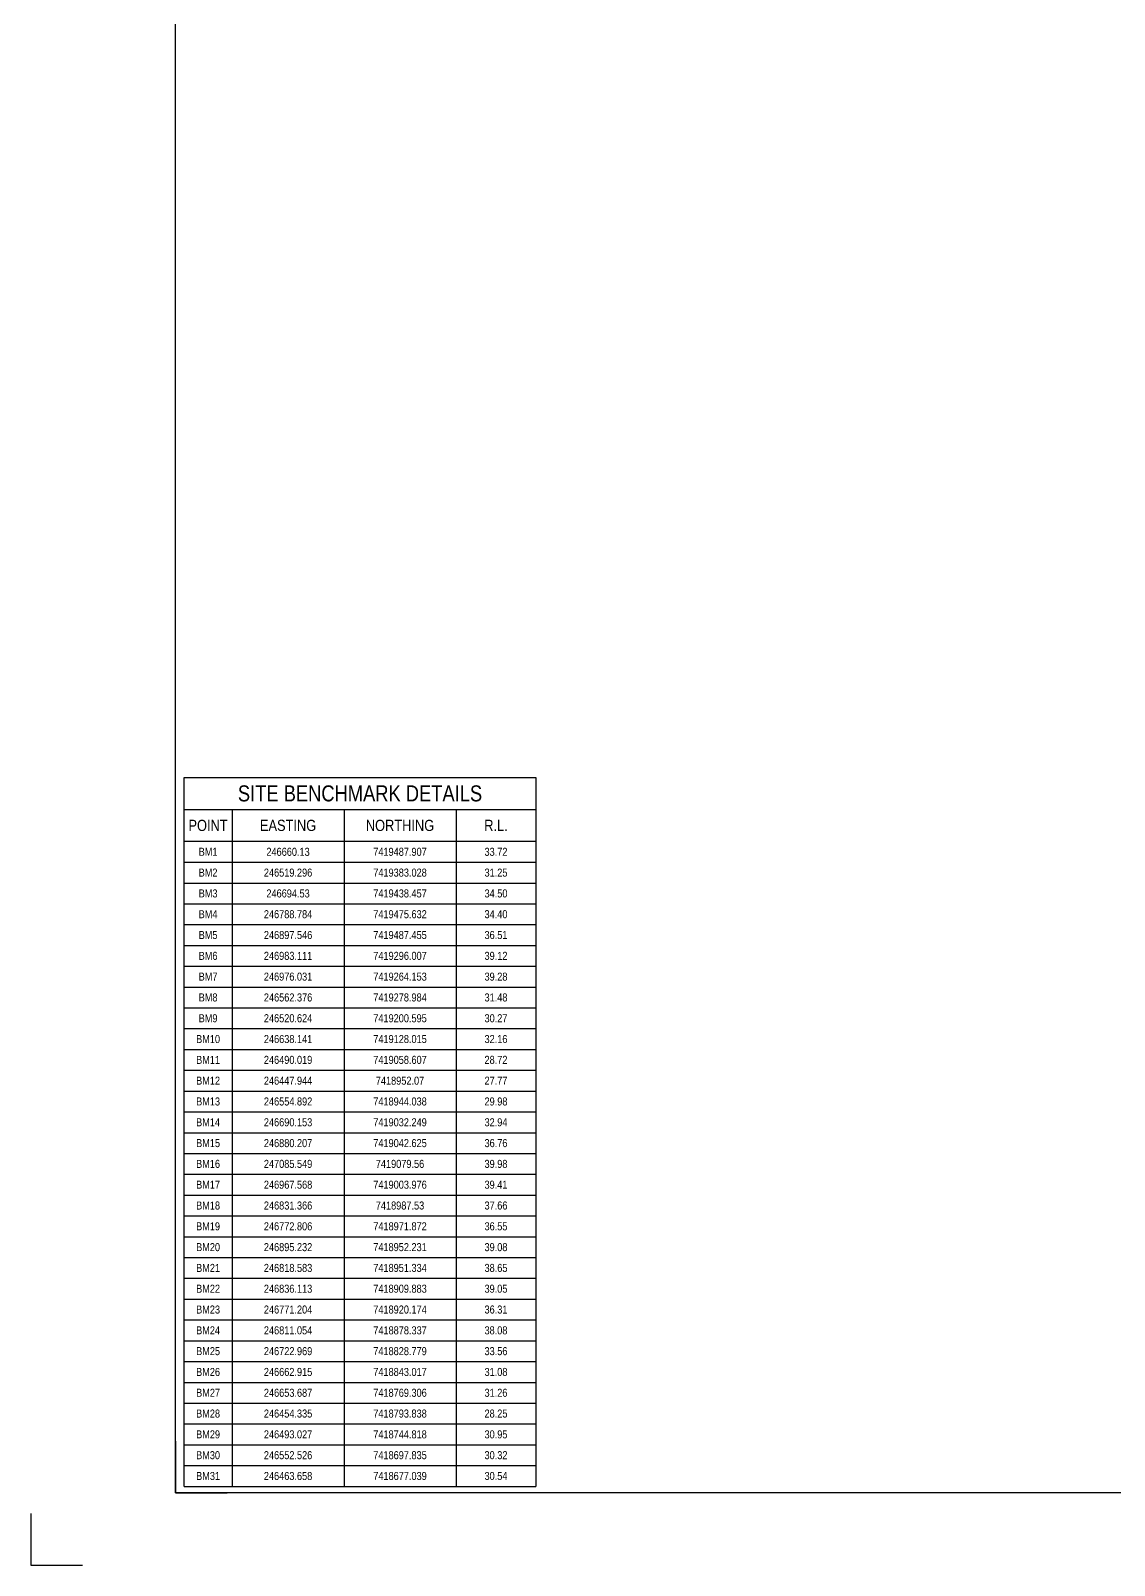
# Model space of a CAD drawing. Header units: metres. Extents: x 246075 to 247503, y 7418632 to 7419642.
# Drawn here: x 246075 to 246431, y 7418632 to 7419136 of the extents above; entities that cross this region are included whole.
import ezdxf
from ezdxf.enums import TextEntityAlignment as Align

# ---------------------------------------------------------------- set-up
doc = ezdxf.new("R2010")
doc.units = ezdxf.units.M
for name, color, linetype in [('EX-BENCHMARK', 7, 'Continuous'), ('EX-FEATURE', 7, 'Continuous'), ('EX-TITLEBLOCK', 7, 'Continuous')]:
    doc.layers.add(name, color=color, linetype=linetype)
doc.styles.add('BOLD', font='ARIALN.TTF')

# ---------------------------------------------------------------- blocks, each defined once
blk = doc.blocks.new('A1-TITLE-SC')
at = {"layer": 'EX-TITLEBLOCK', "color": 2}
for p, q in [((28, 24), (28, 14)), ((28, 14), (38, 14))]:
    blk.add_line(p, q, dxfattribs=at)
at = {"layer": 'EX-TITLEBLOCK'}
for p, q in [((0, 10), (0, 0)), ((0, 0), (10, 0))]:
    blk.add_line(p, q, dxfattribs=at)
at = {"layer": 'EX-TITLEBLOCK', "color": 2, "flags": 128}
blk.add_lwpolyline([(28, 14), (28, 580), (828, 580), (828, 14)], close=True, dxfattribs=at)

msp = doc.modelspace()

# ---------------------------------------------------------------- linework, layer by layer
at = {"layer": 'EX-BENCHMARK', "color": 7}
for p, q in [((246125.17, 7418890.88), (246240.87, 7418890.88)), ((246125.17, 7418657.91), (246125.17, 7418890.88)), ((246240.87, 7418890.88), (246240.87, 7418657.91)), ((246125.17, 7418880.36), (246240.87, 7418880.36)), ((246140.95, 7418880.36), (246140.95, 7418657.91)), ((246177.76, 7418880.36), (246177.76, 7418657.91)), ((246214.58, 7418880.36), (246214.58, 7418657.91)), ((246240.87, 7418869.85), (246125.17, 7418869.85)), ((246125.17, 7418863.01), (246240.87, 7418863.01)), ((246125.17, 7418856.17), (246240.87, 7418856.17)), ((246125.17, 7418849.34), (246240.87, 7418849.34)), ((246125.17, 7418842.5), (246240.87, 7418842.5)), ((246125.17, 7418835.66), (246240.87, 7418835.66)), ((246125.17, 7418828.83), (246240.87, 7418828.83)), ((246125.17, 7418821.99), (246240.87, 7418821.99)), ((246125.17, 7418815.15), (246240.87, 7418815.15)), ((246125.17, 7418808.32), (246240.87, 7418808.32)), ((246125.17, 7418801.48), (246240.87, 7418801.48)), ((246125.17, 7418794.64), (246240.87, 7418794.64)), ((246125.17, 7418787.81), (246240.87, 7418787.81)), ((246125.17, 7418780.97), (246240.87, 7418780.97)), ((246125.17, 7418774.13), (246240.87, 7418774.13)), ((246125.17, 7418767.3), (246240.87, 7418767.3)), ((246125.17, 7418760.46), (246240.87, 7418760.46)), ((246125.17, 7418753.62), (246240.87, 7418753.62)), ((246125.17, 7418746.79), (246240.87, 7418746.79)), ((246125.17, 7418739.95), (246240.87, 7418739.95)), ((246125.17, 7418733.11), (246240.87, 7418733.11)), ((246125.17, 7418726.28), (246240.87, 7418726.28)), ((246125.17, 7418719.44), (246240.87, 7418719.44)), ((246125.17, 7418712.6), (246240.87, 7418712.6)), ((246125.17, 7418705.77), (246240.87, 7418705.77)), ((246125.17, 7418698.93), (246240.87, 7418698.93)), ((246125.17, 7418692.09), (246240.87, 7418692.09)), ((246125.17, 7418685.26), (246240.87, 7418685.26)), ((246125.17, 7418678.42), (246240.87, 7418678.42)), ((246125.17, 7418671.58), (246240.87, 7418671.58)), ((246125.17, 7418664.75), (246240.87, 7418664.75)), ((246125.17, 7418657.91), (246240.87, 7418657.91))]:
    msp.add_line(p, q, dxfattribs=at)

# ---------------------------------------------------------------- block references
at = {"layer": 'EX-FEATURE', "xscale": 1.700115417462983, "yscale": 1.700118539193977, "zscale": 1.700115272608143}
msp.add_blockref('A1-TITLE-SC', (246074.74, 7418631.97), dxfattribs=at)

# ---------------------------------------------------------------- texts
at = {"layer": 'EX-BENCHMARK', "color": 7, "style": 'BOLD'}
for s, height, p in [('SITE BENCHMARK DETAILS', 5.2589, (246183.02, 7418885.62)), ('POINT', 3.681, (246133.06, 7418875.1)), ('EASTING', 3.681, (246159.36, 7418875.1)), ('NORTHING', 3.681, (246196.17, 7418875.1)), ('R.L.', 3.681, (246227.72, 7418875.1)), ('BM1', 2.629, (246133.06, 7418866.43)), ('246660.13', 2.629, (246159.36, 7418866.43)), ('7419487.907', 2.6295, (246196.17, 7418866.43)), ('33.72', 2.629, (246227.72, 7418866.43)), ('BM2', 2.629, (246133.06, 7418859.59)), ('246519.296', 2.629, (246159.36, 7418859.59)), ('7419383.028', 2.6295, (246196.17, 7418859.59)), ('31.25', 2.629, (246227.72, 7418859.59)), ('BM3', 2.629, (246133.06, 7418852.75)), ('246694.53', 2.629, (246159.36, 7418852.75)), ('7419438.457', 2.6295, (246196.17, 7418852.75)), ('34.50', 2.629, (246227.72, 7418852.75)), ('BM4', 2.629, (246133.06, 7418845.92)), ('246788.784', 2.629, (246159.36, 7418845.92)), ('7419475.632', 2.6295, (246196.17, 7418845.92)), ('34.40', 2.629, (246227.72, 7418845.92)), ('BM5', 2.629, (246133.06, 7418839.08)), ('246897.546', 2.629, (246159.36, 7418839.08)), ('7419487.455', 2.6295, (246196.17, 7418839.08)), ('36.51', 2.629, (246227.72, 7418839.08)), ('BM6', 2.629, (246133.06, 7418832.24)), ('246983.111', 2.629, (246159.36, 7418832.24)), ('7419296.007', 2.6295, (246196.17, 7418832.24)), ('39.12', 2.629, (246227.72, 7418832.24)), ('BM7', 2.629, (246133.06, 7418825.41)), ('246976.031', 2.629, (246159.36, 7418825.41)), ('7419264.153', 2.6295, (246196.17, 7418825.41)), ('39.28', 2.629, (246227.72, 7418825.41)), ('BM8', 2.629, (246133.06, 7418818.57)), ('246562.376', 2.629, (246159.36, 7418818.57)), ('7419278.984', 2.6295, (246196.17, 7418818.57)), ('31.48', 2.629, (246227.72, 7418818.57)), ('BM9', 2.629, (246133.06, 7418811.73)), ('246520.624', 2.629, (246159.36, 7418811.73)), ('7419200.595', 2.6295, (246196.17, 7418811.73)), ('30.27', 2.629, (246227.72, 7418811.73)), ('BM10', 2.629, (246133.06, 7418804.9)), ('246638.141', 2.629, (246159.36, 7418804.9)), ('7419128.015', 2.6295, (246196.17, 7418804.9)), ('32.16', 2.629, (246227.72, 7418804.9)), ('BM11', 2.629, (246133.06, 7418798.06)), ('246490.019', 2.629, (246159.36, 7418798.06)), ('7419058.607', 2.6295, (246196.17, 7418798.06)), ('28.72', 2.629, (246227.72, 7418798.06)), ('BM12', 2.629, (246133.06, 7418791.22)), ('246447.944', 2.629, (246159.36, 7418791.22)), ('7418952.07', 2.629, (246196.17, 7418791.22)), ('27.77', 2.629, (246227.72, 7418791.22)), ('BM13', 2.629, (246133.06, 7418784.39)), ('246554.892', 2.629, (246159.36, 7418784.39)), ('7418944.038', 2.6295, (246196.17, 7418784.39)), ('29.98', 2.629, (246227.72, 7418784.39)), ('BM14', 2.629, (246133.06, 7418777.55)), ('246690.153', 2.629, (246159.36, 7418777.55)), ('7419032.249', 2.6295, (246196.17, 7418777.55)), ('32.94', 2.629, (246227.72, 7418777.55)), ('246880.207', 2.629, (246159.36, 7418770.71)), ('7419042.625', 2.6295, (246196.17, 7418770.71)), ('36.76', 2.629, (246227.72, 7418770.71)), ('BM15', 2.629, (246133.06, 7418770.71)), ('BM16', 2.629, (246133.06, 7418763.88)), ('247085.549', 2.629, (246159.36, 7418763.88)), ('7419079.56', 2.629, (246196.17, 7418763.88)), ('39.98', 2.629, (246227.72, 7418763.88)), ('BM17', 2.629, (246133.06, 7418757.04)), ('246967.568', 2.629, (246159.36, 7418757.04)), ('7419003.976', 2.6295, (246196.17, 7418757.04)), ('39.41', 2.629, (246227.72, 7418757.04)), ('BM18', 2.629, (246133.06, 7418750.2)), ('246831.366', 2.629, (246159.36, 7418750.2)), ('7418987.53', 2.629, (246196.17, 7418750.2)), ('37.66', 2.629, (246227.72, 7418750.2)), ('BM19', 2.629, (246133.06, 7418743.37)), ('246772.806', 2.629, (246159.36, 7418743.37)), ('7418971.872', 2.6295, (246196.17, 7418743.37)), ('36.55', 2.629, (246227.72, 7418743.37)), ('BM20', 2.629, (246133.06, 7418736.53)), ('246895.232', 2.629, (246159.36, 7418736.53)), ('7418952.231', 2.6295, (246196.17, 7418736.53)), ('39.08', 2.629, (246227.72, 7418736.53)), ('BM21', 2.629, (246133.06, 7418729.69)), ('246818.583', 2.629, (246159.36, 7418729.69)), ('7418951.334', 2.6295, (246196.17, 7418729.69)), ('38.65', 2.629, (246227.72, 7418729.69)), ('BM22', 2.629, (246133.06, 7418722.86)), ('246836.113', 2.629, (246159.36, 7418722.86)), ('7418909.883', 2.6295, (246196.17, 7418722.86)), ('39.05', 2.629, (246227.72, 7418722.86)), ('BM23', 2.629, (246133.06, 7418716.02)), ('246771.204', 2.629, (246159.36, 7418716.02)), ('7418920.174', 2.6295, (246196.17, 7418716.02)), ('36.31', 2.629, (246227.72, 7418716.02)), ('BM24', 2.629, (246133.06, 7418709.18)), ('246811.054', 2.629, (246159.36, 7418709.18)), ('7418878.337', 2.6295, (246196.17, 7418709.18)), ('38.08', 2.629, (246227.72, 7418709.18)), ('BM25', 2.629, (246133.06, 7418702.35)), ('246722.969', 2.629, (246159.36, 7418702.35)), ('7418828.779', 2.6295, (246196.17, 7418702.35)), ('33.56', 2.629, (246227.72, 7418702.35)), ('BM26', 2.629, (246133.06, 7418695.51)), ('246662.915', 2.629, (246159.36, 7418695.51)), ('7418843.017', 2.6295, (246196.17, 7418695.51)), ('31.08', 2.629, (246227.72, 7418695.51)), ('BM27', 2.629, (246133.06, 7418688.67)), ('246653.687', 2.629, (246159.36, 7418688.67)), ('7418769.306', 2.6295, (246196.17, 7418688.67)), ('31.26', 2.629, (246227.72, 7418688.67)), ('BM28', 2.629, (246133.06, 7418681.84)), ('246454.335', 2.629, (246159.36, 7418681.84)), ('7418793.838', 2.6295, (246196.17, 7418681.84)), ('28.25', 2.629, (246227.72, 7418681.84)), ('BM29', 2.629, (246133.06, 7418675)), ('246493.027', 2.629, (246159.36, 7418675)), ('7418744.818', 2.6295, (246196.17, 7418675)), ('30.95', 2.629, (246227.72, 7418675)), ('BM30', 2.629, (246133.06, 7418668.16)), ('246552.526', 2.629, (246159.36, 7418668.16)), ('7418697.835', 2.6295, (246196.17, 7418668.16)), ('30.32', 2.629, (246227.72, 7418668.16)), ('BM31', 2.629, (246133.06, 7418661.33)), ('246463.658', 2.629, (246159.36, 7418661.33)), ('7418677.039', 2.6295, (246196.17, 7418661.33)), ('30.54', 2.629, (246227.72, 7418661.33))]:
    msp.add_text(s, height=height, dxfattribs=at).set_placement(p, align=Align.MIDDLE_CENTER)

doc.saveas('drawing.dxf')
